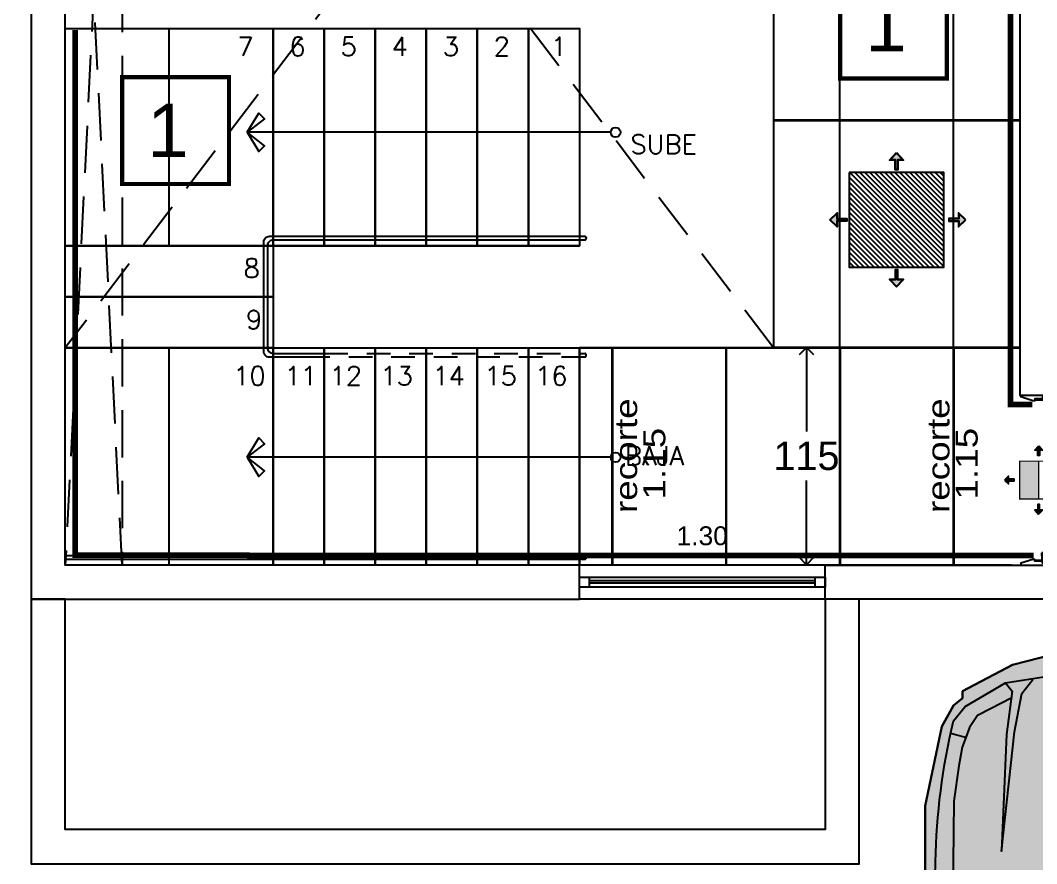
# Model space of a CAD drawing. Header units: metres. Extents: x 231 to 394, y -324 to -29.
# Drawn here: x 282.59 to 287.97, y -72.27 to -67.81 of the extents above; entities that cross this region are included whole.
import ezdxf

# ---------------------------------------------------------------- set-up
doc = ezdxf.new("R2010")
doc.units = ezdxf.units.M
doc.header["$PDMODE"] = 35
for name, pattern in [('AR-01-REC$0$ACAD_ISO07W100', [3, 0, -3]), ('AR-01-REC$0$DASHED2', [0.375, 0.25, -0.125]), ('AR-01-REC$0$HIDDEN', [0.375, 0.25, -0.125]), ('DASHED2', [0.375, 0.25, -0.125]), ('HIDDEN', [0.375, 0.25, -0.125])]:
    doc.linetypes.add(name, pattern=pattern)
for name, color, linetype in [('A-ACABADOS PISOS', 1, 'Continuous'), ('A-CAMBIO DE ACABADO', 1, 'Continuous'), ('A-DESPIECE', 5, 'Continuous'), ('A-ESCALON', 1, 'Continuous'), ('A-PISO', 30, 'Continuous'), ('A-PROY CERRAMIENTOS', 4, 'DASHED2'), ('A-TEXTOS', 7, 'Continuous'), ('A-TEXTOS 1', 8, 'Continuous'), ('A-ZOCLO', 30, 'Continuous'), ('AR-01-REC$0$A-AUTOS', 8, 'Continuous'), ('AR-01-REC$0$A-DIM-VANOS', 8, 'Continuous'), ('AR-01-REC$0$A-ESCALON', 8, 'Continuous'), ('AR-01-REC$0$A-MUR-CALIDAD', 8, 'Continuous'), ('AR-01-REC$0$A-MUROS', 8, 'Continuous'), ('AR-01-REC$0$A-MUROS BAJOS', 8, 'Continuous'), ('AR-01-REC$0$A-PROY CERRAMIENTOS', 8, 'AR-01-REC$0$DASHED2'), ('AR-01-REC$0$A-PROY LINTERNILLAS', 8, 'Continuous'), ('AR-01-REC$0$A-PUERTAS', 8, 'Continuous'), ('AR-01-REC$0$A-TEXTOS 1', 8, 'Continuous'), ('AR-01-REC$0$A-VENTANAS', 8, 'Continuous')]:
    doc.layers.add(name, color=color, linetype=linetype)
doc.styles.add('Anot_Arial', font='arial.ttf')
doc.styles.add('AR-01-REC$0$Anot_Arial', font='arial.ttf')
doc.styles.add('AR-01-REC$0$oK', font='romans.shx', dxfattribs={"height": 0.18})
doc.styles.add('AR-01-REC$0$Standard', font='arial.ttf')
doc.styles.add('oK', font='romans.shx', dxfattribs={"height": 0.12})
doc.styles.get("Standard").update_dxf_attribs({"font": 'arial.ttf'})
doc.dimstyles.new('AR-01-REC$0$VANOS', dxfattribs={"dimtxt": 0.1, "dimasz": 0.05, "dimexe": 0, "dimexo": 0, "dimgap": 0.03, "dimtad": 0, "dimtih": 1, "dimtoh": 1, "dimzin": 0, "dimdsep": 46, "dimtxsty": 'AR-01-REC$0$Standard', "dimblk": 'AR-01-REC$0$_Dot', "dimcen": 0.09, "dimse1": 1, "dimse2": 1, "dimsd1": 1, "dimsd2": 1, "dimclrd": 256, "dimclre": 256, "dimclrt": 256, "dimazin": 0, "dimtfac": 1, "dimtix": 1, "dimtofl": 0, "dimtmove": 2, "dimatfit": 3, "dimldrblk": 'AR-01-REC$0$COTA', "dimfxl": 0, "dimtolj": 1, "dimtzin": 0, "dimlwd": 18, "dimarcsym": 0})
doc.dimstyles.new('DETALLE DE CAMBIOS', dxfattribs={"dimscale": 1.5, "dimtxt": 0.1, "dimasz": 0.05, "dimexe": 0.18, "dimexo": 0.0625, "dimgap": 0.035, "dimtad": 0, "dimtih": 1, "dimtoh": 1, "dimdec": 0, "dimlfac": 100, "dimzin": 0, "dimdsep": 46, "dimtxsty": 'Anot_Arial', "dimblk": 'OPEN90', "dimcen": 0.09, "dimse1": 1, "dimse2": 1, "dimclrd": 1, "dimclre": 4, "dimclrt": 1, "dimadec": 0, "dimazin": 0, "dimtfac": 1, "dimtdec": 0, "dimtix": 1, "dimtofl": 0, "dimtmove": 0, "dimatfit": 3, "dimldrblk": 'OPEN90', "dimfxl": 1, "dimtolj": 1, "dimtzin": 0, "dimarcsym": 0})

# ---------------------------------------------------------------- blocks, each defined once
blk = doc.blocks.new('AR-01-REC$0$suburban')
at = {"true_color": 0xffffff}
h = blk.add_hatch(color=7, dxfattribs=at)
edge = h.paths.add_edge_path()
edge.add_line((88.322, 355.7109), (88.3552, 355.7849))
edge.add_line((88.3552, 355.7849), (88.3849, 355.8329))
edge.add_line((88.3849, 355.8329), (88.4318, 355.8648))
edge.add_line((88.4318, 355.8648), (88.4731, 355.8775))
edge.add_line((88.4731, 355.8775), (88.4989, 355.8694))
edge.add_line((88.4989, 355.8694), (88.4989, 355.7546))
edge.add_line((88.4989, 355.7546), (88.4766, 355.7112))
edge.add_line((88.4766, 355.7112), (91.2189, 355.7095))
edge.add_line((91.2189, 355.7095), (91.2796, 355.7519))
edge.add_line((91.2796, 355.7519), (91.9946, 355.7519))
edge.add_line((91.9946, 355.7519), (92.0841, 355.7064))
edge.add_arc((92.1029, 355.4526), 0.2545, 1.4758, 94.2369, ccw=False)
edge.add_line((92.3573, 355.4592), (92.377, 354.6944))
edge.add_line((92.377, 354.6944), (92.3573, 353.9296))
edge.add_arc((92.1029, 353.9362), 0.2545, 265.7631, 358.5242, ccw=False)
edge.add_line((92.0841, 353.6824), (91.9946, 353.6369))
edge.add_line((91.9946, 353.6369), (91.2796, 353.6369))
edge.add_line((91.2796, 353.6369), (91.2189, 353.6793))
edge.add_line((91.2189, 353.6793), (88.4766, 353.6776))
edge.add_line((88.4766, 353.6776), (88.4989, 353.6342))
edge.add_line((88.4989, 353.6342), (88.4989, 353.5194))
edge.add_line((88.4989, 353.5194), (88.4731, 353.5113))
edge.add_line((88.4731, 353.5113), (88.4318, 353.524))
edge.add_line((88.4318, 353.524), (88.3849, 353.5559))
edge.add_line((88.3849, 353.5559), (88.3552, 353.6039))
edge.add_line((88.3552, 353.6039), (88.322, 353.6779))
edge.add_line((88.322, 353.6779), (88.1561, 353.6815))
edge.add_line((88.1561, 353.6815), (88.1128, 353.6332))
edge.add_line((88.1128, 353.6332), (87.5589, 353.6332))
edge.add_line((87.5589, 353.6332), (87.1391, 353.7218))
edge.add_line((87.1391, 353.7218), (87.0282, 353.7831))
edge.add_line((87.0282, 353.7831), (86.9893, 353.8311))
edge.add_line((86.9893, 353.8311), (86.9515, 353.8311))
edge.add_line((86.9515, 353.8311), (86.8123, 354.0951))
edge.add_line((86.8123, 354.0951), (86.7575, 354.3099))
edge.add_line((86.7575, 354.3099), (86.727, 354.6944))
edge.add_line((86.727, 354.6944), (86.7575, 355.0789))
edge.add_line((86.7575, 355.0789), (86.8123, 355.2937))
edge.add_line((86.8123, 355.2937), (86.9515, 355.5577))
edge.add_line((86.9515, 355.5577), (86.9893, 355.5577))
edge.add_line((86.9893, 355.5577), (87.0282, 355.6057))
edge.add_line((87.0282, 355.6057), (87.1391, 355.667))
edge.add_line((87.1391, 355.667), (87.5589, 355.7556))
edge.add_line((87.5589, 355.7556), (88.1128, 355.7556))
edge.add_line((88.1128, 355.7556), (88.1561, 355.7073))
edge.add_line((88.1561, 355.7073), (88.322, 355.7109))
blk.add_lwpolyline([(88.322, 355.7109), (88.3552, 355.7849), (88.3849, 355.8329), (88.4318, 355.8648), (88.4731, 355.8775), (88.4989, 355.8694), (88.4989, 355.7546), (88.4766, 355.7112), (91.2189, 355.7095), (91.2796, 355.7519), (91.9946, 355.7519), (92.0841, 355.7064, -0.4284), (92.3573, 355.4592), (92.377, 354.6944), (92.3573, 353.9296, -0.4284), (92.0841, 353.6824), (91.9946, 353.6369), (91.2796, 353.6369), (91.2189, 353.6793), (88.4766, 353.6776), (88.4989, 353.6342), (88.4989, 353.5194), (88.4731, 353.5113), (88.4318, 353.524), (88.3849, 353.5559), (88.3552, 353.6039), (88.322, 353.6779), (88.1561, 353.6815), (88.1128, 353.6332), (87.5589, 353.6332), (87.1391, 353.7218), (87.0282, 353.7831), (86.9893, 353.8311), (86.9515, 353.8311), (86.8123, 354.0951), (86.7575, 354.3099), (86.727, 354.6944), (86.7575, 355.0789), (86.8123, 355.2937), (86.9515, 355.5577), (86.9893, 355.5577), (87.0282, 355.6057), (87.1391, 355.667), (87.5589, 355.7556), (88.1128, 355.7556), (88.1561, 355.7073)], format="xyb", close=True)
for points in [[(88.4766, 355.7112), (88.4989, 355.7546), (88.4989, 355.8694), (88.4731, 355.8775), (88.4318, 355.8648), (88.3849, 355.8329), (88.3552, 355.7849), (88.322, 355.7109)], [(88.1528, 355.7109), (88.1128, 355.7556), (87.5589, 355.7556), (87.1391, 355.667), (87.0282, 355.6057), (86.9893, 355.5577), (86.9515, 355.5577), (86.8123, 355.2937), (86.7575, 355.0789), (86.727, 354.6944)], [(88.3967, 355.665), (88.4738, 355.5899), (88.619, 355.4885), (88.7002, 355.4459), (88.8742, 355.4138), (89.4048, 355.4138), (89.4384, 355.4512), (89.4594, 355.5044), (89.4871, 355.5973), (89.5068, 355.663), (89.5068, 355.7105)], [(89.5793, 355.7105), (89.5661, 355.6542), (89.5548, 355.6063), (89.5367, 355.5292), (89.5367, 355.4644), (89.5693, 355.4082), (90.3078, 355.4138), (90.3565, 355.4468), (90.3765, 355.5059), (90.4057, 355.592), (90.4424, 355.7103)], [(91.2189, 355.7095), (91.2984, 355.7), (91.6003, 355.7), (91.6555, 355.6841), (92.0715, 355.6815), (92.0841, 355.7064)], [(88.4849, 355.6323), (89.3456, 355.625), (89.3873, 355.6015), (89.3803, 355.5335), (89.355, 355.4414), (88.8806, 355.4404), (88.7172, 355.4654), (88.6344, 355.5032), (88.4889, 355.6064), (88.4849, 355.6323)], [(92.04, 355.514), (92.04, 355.5647), (91.9893, 355.6057), (91.8497, 355.6224), (91.7789, 355.6308), (90.5886, 355.6347), (90.5343, 355.6058), (90.4861, 355.5489), (90.4283, 355.4343), (90.4132, 355.4043), (90.4223, 355.3663), (90.4681, 355.3439), (91.6105, 355.3442), (91.708, 355.3642), (91.7863, 355.3929), (91.8879, 355.4338), (91.964, 355.4718), (92.04, 355.514)], [(92.0858, 355.6672), (92.0889, 355.5413), (92.1509, 355.4892), (92.2371, 355.509), (92.275, 355.5476)], [(86.9897, 355.3), (87.0439, 355.4051), (87.0812, 355.4774), (87.1453, 355.5203), (87.198, 355.5401), (87.1831, 355.5938), (87.1758, 355.62)], [(87.198, 355.5401), (87.2477, 355.5589), (87.3471, 355.5769), (87.5341, 355.6037), (88.1847, 355.6104), (88.1955, 355.567), (88.1333, 355.5048), (88.0871, 355.4454), (88.0219, 355.3092), (87.9735, 355.1197), (87.9537, 355.042), (87.9537, 354.6944)], [(89.6112, 355.625), (89.5885, 355.5497), (89.5825, 355.5083), (89.6086, 355.4419), (90.2764, 355.4419), (90.3007, 355.485), (90.3198, 355.5446), (90.3157, 355.5968), (90.2699, 355.625), (89.6112, 355.625)], [(88.6676, 354.6944), (88.6783, 355.0014), (88.695, 355.1711), (88.7107, 355.2399), (88.7107, 355.3493), (88.6759, 355.3985), (88.6169, 355.435), (88.326, 355.5504), (88.2875, 355.5602), (88.2247, 355.5602), (88.1781, 355.5047), (88.1175, 355.4033), (88.0651, 355.2943), (88.0228, 355.1175), (88.0056, 354.9137), (88.0022, 354.6944)], [(92.23, 354.6944), (92.1833, 355.4521), (92.1316, 355.4741), (92.0435, 355.4194), (91.8985, 355.3296), (91.8119, 355.2541), (91.7127, 355.1233), (91.7127, 354.6944)], [(86.9073, 355.3296), (86.9531, 355.2954), (87.1814, 355.3241), (87.7993, 355.3507), (87.1672, 355.2817), (86.9641, 355.2435), (86.8897, 355.186)], [(91.6105, 355.3442), (91.6365, 355.2782), (91.6583, 355.0929), (91.6607, 354.9177), (91.6607, 354.6944)], [(91.7127, 354.845), (91.7588, 354.8441), (91.775, 354.8179), (91.775, 354.6944)], [(88.1528, 353.6779), (88.1128, 353.6332), (87.5589, 353.6332), (87.1391, 353.7218), (87.0282, 353.7831), (86.9893, 353.8311), (86.9515, 353.8311), (86.8123, 354.0951), (86.7575, 354.3099), (86.727, 354.6944)], [(87.198, 353.8487), (87.2477, 353.8299), (87.3471, 353.8119), (87.5341, 353.7851), (88.1847, 353.7784), (88.1955, 353.8218), (88.1333, 353.884), (88.0871, 353.9434), (88.0219, 354.0796), (87.9735, 354.2691), (87.9537, 354.3468), (87.9537, 354.6944)], [(88.6676, 354.6944), (88.6783, 354.3874), (88.695, 354.2177), (88.7107, 354.1489), (88.7107, 354.0395), (88.6759, 353.9903), (88.6169, 353.9538), (88.326, 353.8384), (88.2875, 353.8286), (88.2247, 353.8286), (88.1781, 353.8841), (88.1175, 353.9855), (88.0651, 354.0945), (88.0228, 354.2713), (88.0056, 354.4751), (88.0022, 354.6944)], [(91.6105, 354.0446), (91.6365, 354.1106), (91.6583, 354.2959), (91.6607, 354.4711), (91.6607, 354.6944)], [(92.23, 354.6944), (92.1833, 353.9367), (92.1316, 353.9147), (92.0435, 353.9694), (91.8985, 354.0592), (91.8119, 354.1347), (91.7127, 354.2655), (91.7127, 354.6944)], [(91.7127, 354.5438), (91.7588, 354.5447), (91.775, 354.5709), (91.775, 354.6944)], [(86.9073, 354.0592), (86.9531, 354.0935), (87.1814, 354.0647), (87.7993, 354.0381), (87.1672, 354.1071), (86.9641, 354.1453), (86.8897, 354.2028)], [(86.9897, 354.0888), (87.0439, 353.9837), (87.0812, 353.9114), (87.1453, 353.8685), (87.198, 353.8487), (87.1831, 353.795), (87.1758, 353.7688)], [(92.04, 353.8748), (92.04, 353.8241), (91.9893, 353.7831), (91.8497, 353.7664), (91.7789, 353.758), (90.5886, 353.7541), (90.5343, 353.783), (90.4861, 353.8399), (90.4283, 353.9545), (90.4132, 353.9845), (90.4223, 354.0225), (90.4681, 354.0449), (91.6105, 354.0446), (91.708, 354.0246), (91.7863, 353.9959), (91.8879, 353.955), (91.964, 353.917), (92.04, 353.8748)], [(88.3967, 353.7238), (88.4738, 353.7989), (88.619, 353.9003), (88.7002, 353.943), (88.8742, 353.975), (89.4048, 353.975), (89.4384, 353.9376), (89.4594, 353.8844), (89.4871, 353.7915), (89.5068, 353.7258), (89.5068, 353.6783)], [(89.5793, 353.6783), (89.5661, 353.7346), (89.5548, 353.7825), (89.5367, 353.8596), (89.5367, 353.9244), (89.5693, 353.9806), (90.3078, 353.975), (90.3565, 353.942), (90.3765, 353.8829), (90.4057, 353.7968), (90.4424, 353.6785)], [(88.4849, 353.7565), (89.3456, 353.7638), (89.3873, 353.7873), (89.3803, 353.8553), (89.355, 353.9474), (88.8806, 353.9484), (88.7172, 353.9234), (88.6344, 353.8856), (88.4889, 353.7824), (88.4849, 353.7565)], [(89.6112, 353.7638), (89.5885, 353.8391), (89.5825, 353.8805), (89.6086, 353.9469), (90.2764, 353.9469), (90.3007, 353.9038), (90.3198, 353.8442), (90.3157, 353.792), (90.2699, 353.7638), (89.6112, 353.7638)], [(92.0858, 353.7216), (92.0889, 353.8475), (92.1509, 353.8996), (92.2371, 353.8798), (92.275, 353.8412)], [(91.2189, 353.6793), (91.2984, 353.6888), (91.6003, 353.6888), (91.6555, 353.7047), (92.0715, 353.7073), (92.0841, 353.6824)], [(88.4766, 353.6776), (88.4989, 353.6342), (88.4989, 353.5194), (88.4731, 353.5113), (88.4318, 353.524), (88.3849, 353.5559), (88.3552, 353.6039), (88.322, 353.6779)]]:
    blk.add_lwpolyline(points)
for points in [[(92.377, 354.6944), (92.3573, 355.4592, 0.4284), (92.0841, 355.7064), (91.9946, 355.7519), (91.2796, 355.7519), (91.2189, 355.7095), (88.4766, 355.7112), (88.4716, 355.6801), (88.4251, 355.6652), (88.3682, 355.6647), (88.322, 355.7109), (87.855, 355.7007, 0.052916), (87.11, 355.6051), (87.0332, 355.5431), (86.9073, 355.3296), (86.8722, 355.1067), (86.8468, 354.6944)], [(92.0715, 355.6815), (92.0858, 355.6672), (92.135, 355.6621, -0.371164), (92.2824, 355.5058), (92.3131, 354.9558), (92.3277, 354.6944)], [(92.377, 354.6944), (92.3573, 353.9296, -0.4284), (92.0841, 353.6824), (91.9946, 353.6369), (91.2796, 353.6369), (91.2189, 353.6793), (88.4766, 353.6776), (88.4716, 353.7087), (88.4251, 353.7236), (88.3682, 353.7241), (88.322, 353.6779), (87.855, 353.6881, -0.052916), (87.11, 353.7837), (87.0332, 353.8457), (86.9073, 354.0592), (86.8722, 354.2821), (86.8468, 354.6944)], [(92.0715, 353.7073), (92.0858, 353.7216), (92.135, 353.7267, 0.371164), (92.2824, 353.883), (92.3131, 354.433), (92.3277, 354.6944)]]:
    blk.add_lwpolyline(points, format="xyb")
for points in [[(89.2243, 355.6484), (89.3579, 355.6484), (89.3579, 355.6778), (89.2243, 355.6778)], [(90.1369, 355.6484), (90.2705, 355.6484), (90.2705, 355.6778), (90.1369, 355.6778)], [(89.117, 355.1221), (91.4308, 355.1221), (91.4308, 355.1601), (89.117, 355.1601)], [(89.117, 354.9742), (91.4308, 354.9742), (91.4308, 355.0122), (89.117, 355.0122)], [(89.117, 354.8266), (91.4308, 354.8266), (91.4308, 354.8647), (89.117, 354.8647)], [(89.117, 354.7134), (91.4308, 354.7134), (91.4308, 354.6754), (89.117, 354.6754)], [(89.117, 354.5622), (91.4308, 354.5622), (91.4308, 354.5241), (89.117, 354.5241)], [(89.117, 354.4146), (91.4308, 354.4146), (91.4308, 354.3766), (89.117, 354.3766)], [(89.117, 354.2667), (91.4308, 354.2667), (91.4308, 354.2287), (89.117, 354.2287)], [(89.2243, 353.7404), (89.3579, 353.7404), (89.3579, 353.711), (89.2243, 353.711)], [(90.1369, 353.7404), (90.2705, 353.7404), (90.2705, 353.711), (90.1369, 353.711)]]:
    blk.add_lwpolyline(points, close=True)
blk = doc.blocks.new('*D76')
at = {"layer": 'Defpoints', "color": 0, "transparency": 16777216}
for p in [(272.4535, -71.9756), (272.4535, -72.0923), (284.0875, -72.0923)]:
    blk.add_point(p, dxfattribs=at)
at = {"layer": 'AR-01-REC$0$A-DIM-VANOS', "transparency": 16777216, "insert": (278.2705, -71.9756), "char_height": 0.1, "attachment_point": 5, "style": 'AR-01-REC$0$Standard'}
blk.add_mtext('\\A1;11.63', dxfattribs=at)
blk = doc.blocks.new('AR-01-REC$0$_Dot')
at = {"color": 0, "linetype": 'ByBlock', "lineweight": -2}
blk.add_line((-0.5, 0), (-1, 0), dxfattribs=at)
at = {"color": 0, "linetype": 'ByBlock', "const_width": 0.5}
blk.add_lwpolyline([(-0.25, 0, 1), (0.25, 0, 1)], format="xyb", close=True, dxfattribs=at)
blk = doc.blocks.new('AR-01-REC$0$COTA')
blk.add_line((-2.93, 0), (0, 0))
blk.add_lwpolyline([(-1.41, 0), (-1.41, -0.35), (0, -0.35), (0, 0)], close=True)
blk.add_solid([(-1.41, 0), (-1.41, -0.35), (0, 0), (0, -0.35)])
blk = doc.blocks.new('*U51')
at = {"color": 0}
for points in [[(0, -0.02), (0.9995, -0.02), (0.9995, 0.02), (0, 0.02)], [(0, -0.02), (0.04, -0.02), (0.04, 0.02), (0, 0.02)], [(0.9995, 0.02), (0.9595, 0.02), (0.9595, -0.02), (0.9995, -0.02)]]:
    blk.add_lwpolyline(points, close=True, dxfattribs=at)
at = {"color": 8}
for points in [[(0.04, 0.005), (0.9595, 0.005)], [(0.04, -0.005), (0.9595, -0.005)]]:
    blk.add_lwpolyline(points, dxfattribs=at)
at = {"style": 'AR-01-REC$0$Anot_Arial', "flags": 1}
for tag, p in [('ESPACIO', (0.1591, 0.4028)), ('TIPO', (0.1591, 0.3233)), ('NUMERO', (0.1591, 0.2487)), ('MATERIAL', (0.1591, 0.1668))]:
    blk.add_attdef(tag, p, '', height=0.0625, dxfattribs=at)
blk = doc.blocks.new('*U54')
at = {"color": 0}
for p, q in [((-0.0659, -0.0688), (-0.026, -0.0715)), ((-0.0619, -0.0971), (-0.034, -0.0991)), ((-0.1235, -0.8917), (-0.0836, -0.8945)), ((-0.1156, -0.8642), (-0.0876, -0.8662))]:
    blk.add_line(p, q, dxfattribs=at)
at = {"color": 8, "linetype": 'ByBlock'}
for p, q in [((-0.0717, -0.6803), (-0.0727, -0.6942)), ((-0.0685, -0.6786), (-0.0697, -0.6963))]:
    blk.add_line(p, q, dxfattribs=at)
at = {"color": 0}
for points in [[(-0.9, -0.0757), (-0.89, -0.0757), (-0.89, -0.0566), (-0.88, -0.0566), (-0.88, -0.0166), (-0.87, -0.0166), (-0.87, -0.0166), (-0.87, -0.0066), (-0.89, 0.0584), (-0.9, 0.0584), (-0.9, -0.0757)], [(0, -0.0757), (-0.01, -0.0757), (-0.01, -0.0566), (-0.02, -0.0566), (-0.02, -0.0166), (-0.03, -0.0166), (-0.03, -0.0166), (-0.03, -0.0066), (-0.01, 0.0584), (0, 0.0584), (0, -0.0757)], [(-0.025, -0.0516), (-0.025, -0.0166)], [(-0.1175, -0.8922), (-0.06, -0.0692)], [(-0.032, -0.0711), (-0.0896, -0.8941)], [(-0.0653, -0.0588), (-0.0649, -0.0538)], [(-0.03, -0.0562), (-0.0649, -0.0538)], [(-0.032, -0.0711), (-0.0619, -0.0971)], [(-0.034, -0.0991), (-0.06, -0.0692)], [(-0.0876, -0.8662), (-0.1175, -0.8922)], [(-0.0896, -0.8941), (-0.1156, -0.8642)]]:
    blk.add_lwpolyline(points, dxfattribs=at)
blk.add_lwpolyline([(-0.0253, -0.0616), (-0.0253, -0.0616), (-0.0653, -0.0588), (-0.1242, -0.9017), (-0.0843, -0.9045)], close=True, dxfattribs=at)
at = {"color": 8, "linetype": 'ByBlock'}
blk.add_lwpolyline([(-0.0669, -0.7001), (-0.0667, -0.697, -1), (-0.0653, -0.6783), (-0.0651, -0.6752, 1)], format="xyb", close=True, dxfattribs=at)
at = {"color": 0}
blk.add_lwpolyline([(-0.0651, -0.6752), (-0.0669, -0.7001, 1)], format="xyb", close=True, dxfattribs=at)
at = {"color": 0, "linetype": 'ByBlock'}
blk.add_lwpolyline([(-0.0651, -0.6752), (-0.0669, -0.7001, 1)], format="xyb", close=True, dxfattribs=at)
at = {"color": 8}
for points in [[(-0.1842, -0.8274), (-0.1794, -0.76), (-0.1448, -0.7299), (-0.1457, -0.744), (-0.1698, -0.7648), (-0.1742, -0.8281)], [(-0.0146, -0.8392), (-0.0099, -0.7719), (-0.04, -0.7372), (-0.041, -0.7513), (-0.0201, -0.7753), (-0.0245, -0.8385)], [(-0.1225, -0.8768), (-0.1324, -0.8761), (-0.1275, -0.8063), (-0.1176, -0.8069)], [(-0.1307, -0.8511), (-0.1855, -0.8473), (-0.1842, -0.8274), (-0.1293, -0.8312)], [(-0.0825, -0.8796), (-0.0726, -0.8803), (-0.0677, -0.8104), (-0.0777, -0.8097)], [(-0.0708, -0.8553), (-0.016, -0.8592), (-0.0146, -0.8392), (-0.0694, -0.8354)]]:
    blk.add_lwpolyline(points, close=True, dxfattribs=at)
for points in [[(-0.1842, -0.8274), (-0.1855, -0.8473, -1)], [(-0.0146, -0.8392), (-0.016, -0.8592, 1)]]:
    blk.add_lwpolyline(points, format="xyb", close=True, dxfattribs=at)
at = {"color": 0}
blk.add_circle((-0.025, -0.0566), 0.005, dxfattribs=at)
at = {"color": 0, "linetype": 'AR-01-REC$0$ACAD_ISO07W100', "ltscale": 0.005}
blk.add_arc((-0.025, -0.0566), 0.85, 177.5868, 266, dxfattribs=at)
at = {"style": 'AR-01-REC$0$Anot_Arial', "flags": 1}
for tag, p in [('ESPACIO', (-0.791, 0.5853)), ('TOPE', (-0.791, 0.5124)), ('TIPO', (-0.791, 0.4329)), ('NUMERO', (-0.791, 0.3583)), ('MATERIAL', (-0.791, 0.2753))]:
    blk.add_attdef(tag, p, '', height=0.0625, dxfattribs=at)
blk = doc.blocks.new('AR-01-REC$0$FLCH')
for points in [[(0, 1.95), (-0.1022, 1.8866), (-0.0718, 1.8576), (0, 1.95)], [(0, 1.95), (0.1022, 1.8866), (0.0718, 1.8576), (0, 1.95)], [(0, 0.0256), (0, 1.95)]]:
    blk.add_lwpolyline(points)
blk.add_circle((0, 0), 0.0256)
blk = doc.blocks.new('*D92')
at = {"layer": 'Defpoints', "color": 0, "linetype": 'Continuous', "transparency": 16777216}
for p in [(287.8819, -69.7923), (287.8819, -70.6923), (288.2359, -70.6923)]:
    blk.add_point(p, dxfattribs=at)
at = {"layer": 'AR-01-REC$0$A-DIM-VANOS', "linetype": 'Continuous', "transparency": 16777216, "insert": (288.2359, -70.2423), "char_height": 0.1, "attachment_point": 5, "style": 'AR-01-REC$0$Standard'}
blk.add_mtext('\\A1;0.90', dxfattribs=at)
blk = doc.blocks.new('*D93')
at = {"layer": 'Defpoints', "color": 0, "linetype": 'Continuous', "transparency": 16777216}
for p in [(285.552, -70.5379), (285.552, -70.6923), (286.8519, -70.6923)]:
    blk.add_point(p, dxfattribs=at)
at = {"layer": 'AR-01-REC$0$A-DIM-VANOS', "linetype": 'Continuous', "transparency": 16777216, "insert": (286.202, -70.5379), "char_height": 0.1, "attachment_point": 5, "style": 'AR-01-REC$0$Standard'}
blk.add_mtext('\\A1;1.30', dxfattribs=at)
blk = doc.blocks.new('A$C7F1E1069')
h = blk.add_hatch(color=1)
h.dxf.hatch_style = 1
h.paths.add_polyline_path([(-0.225, 0), (-0.225, 0.225), (0.225, 0.225), (0.225, 0)])
at = {"color": 1, "const_width": 0.015}
for points in [[(-0.225, 0), (-0.225, 0.225), (0.225, 0.225), (0.225, 0)], [(0.225, -0.225), (0.225, 0), (-0.225, 0), (-0.225, -0.225)]]:
    blk.add_lwpolyline(points, close=True, dxfattribs=at)
blk = doc.blocks.new('r')
h = blk.add_hatch(color=5)
h.dxf.hatch_style = 1
h.paths.add_polyline_path([(1655.762, 468.449), (1655.668, 468.348), (1655.746, 468.348), (1655.746, 468.2), (1655.778, 468.2), (1655.778, 468.348), (1655.856, 468.348)])
at = {"color": 5}
for points in [[(1655.762, 468.456), (1655.658, 468.343), (1655.742, 468.343), (1655.742, 468.196), (1655.782, 468.196), (1655.782, 468.343), (1655.866, 468.343)], [(1655.762, 468.449), (1655.668, 468.348), (1655.746, 468.348), (1655.746, 468.2), (1655.778, 468.2), (1655.778, 468.348), (1655.856, 468.348)]]:
    blk.add_lwpolyline(points, close=True, dxfattribs=at)
blk = doc.blocks.new('CAMBIO DE PISO')
at = {"layer": 'A-CAMBIO DE ACABADO', "xscale": 0.7388581055550709, "yscale": 0.7388581055550709, "zscale": 0.7388581055550709}
blk.add_blockref('A$C7F1E1069', (183.6012, 19.2264), dxfattribs=at)
at = {"layer": 'A-DESPIECE', "xscale": -0.3310084312886717, "yscale": 0.3310084312886717, "zscale": 0.3310084312886717}
blk.add_blockref('r', (731.6723, -135.5343), dxfattribs=at)
at = {"layer": 'A-DESPIECE', "yscale": 0.3310084312886717, "zscale": 0.3310084312886717}
for p, xscale, rotation in [((338.3619, -528.8457), 0.3310084312886717, 90), ((28.8405, -528.8447), -0.3310084312886717, 270)]:
    blk.add_blockref('r', p, dxfattribs=dict(at, xscale=xscale, rotation=rotation))
blk = doc.blocks.new('FLCH')
for points in [[(0, 1.95), (-0.1022, 1.8866), (-0.0718, 1.8576), (0, 1.95)], [(0, 1.95), (0.1022, 1.8866), (0.0718, 1.8576), (0, 1.95)], [(0, 0.0256), (0, 1.95)]]:
    blk.add_lwpolyline(points)
blk.add_circle((0, 0), 0.0256)
blk = doc.blocks.new('_Open90')
at = {"color": 0, "linetype": 'ByBlock', "lineweight": -2}
for p, q in [((0, 0), (-1, 0)), ((-0.5, 0.5), (0, 0)), ((0, 0), (-0.5, -0.5))]:
    blk.add_line(p, q, dxfattribs=at)
blk = doc.blocks.new('*D125')
at = {"layer": 'A-PISO', "color": 1, "lineweight": -2, "ltscale": 100, "transparency": 16777216}
for p, q in [((286.7535, -69.6153), (286.7535, -69.9862)), ((286.7535, -70.6153), (286.7535, -70.2443))]:
    blk.add_line(p, q, dxfattribs=at)
at = {"layer": 'Defpoints', "color": 0, "ltscale": 100, "transparency": 16777216}
for p in [(286.9405, -69.5403), (286.7535, -70.6903), (286.8905, -70.6903)]:
    blk.add_point(p, dxfattribs=at)
at = {"layer": 'A-PISO', "color": 1, "lineweight": -2, "ltscale": 100, "transparency": 16777216, "xscale": 0.07500000000000001, "yscale": 0.07500000000000001, "zscale": 0.07500000000000001}
for p, rotation in [((286.7535, -69.5403), 90), ((286.7535, -70.6903), 270)]:
    blk.add_blockref('_Open90', p, dxfattribs=dict(at, rotation=rotation))
at = {"layer": 'A-PISO', "color": 1, "ltscale": 100, "transparency": 16777216, "insert": (286.7535, -70.1153), "char_height": 0.15, "attachment_point": 5, "style": 'Anot_Arial'}
blk.add_mtext('\\A1;115', dxfattribs=at)

msp = doc.modelspace()

# ---------------------------------------------------------------- hatches: boundary and pattern name
at = {"layer": 'A-DESPIECE'}
h = msp.add_hatch(dxfattribs=at)
h.set_pattern_fill('ANSI31', color=256, scale=0.150068, angle=90)
h.set_pattern_definition([(135, (282.387053, -83.676971), (-0.013264287, -0.013264287), [])])
h.paths.add_polyline_path([(286.9802, -69.1152), (287.4804, -69.1152), (287.4804, -68.615), (286.9802, -68.615)])
at = {"layer": 'AR-01-REC$0$A-MUR-CALIDAD', "linetype": 'Continuous'}
h = msp.add_hatch(dxfattribs=at)
h.set_pattern_fill('ANGLE', color=256)
h.set_pattern_definition([(0, (0, 0), (0, 6.985), [5.08, -1.905]), (90, (0, 0), (-6.985, 4e-16), [5.08, -1.905])])
h.paths.add_polyline_path([(284.1125, -72.2473), (284.1125, -72.1173), (285.5125, -72.1173), (285.5125, -70.7173), (285.6425, -70.7173), (285.6425, -72.2473)])

# ---------------------------------------------------------------- linework, layer by layer
at = {"layer": 'A-ACABADOS PISOS', "const_width": 0.0226}
for points in [[(287.4967, -68.1174), (286.932, -68.1174), (286.932, -67.5526), (287.4967, -67.5526)], [(283.6981, -68.6759), (283.1334, -68.6759), (283.1334, -68.1111), (283.6981, -68.1111)]]:
    msp.add_lwpolyline(points, close=True, dxfattribs=at)
at = {"layer": 'A-DESPIECE'}
msp.add_lwpolyline([(286.9802, -68.615), (286.9802, -69.1152), (287.4804, -69.1152), (287.4804, -68.615)], close=True, dxfattribs=at)
at = {"layer": 'A-ESCALON', "color": 8}
msp.add_line((283.932, -69.0023), (283.932, -69.5723), dxfattribs=at)
at = {"layer": 'A-ESCALON', "color": 8, "linetype": 'HIDDEN', "ltscale": 0.25}
msp.add_line((285.5519, -70.6923), (285.5519, -70.6923), dxfattribs=at)
at = {"layer": 'A-ESCALON', "color": 8}
for points in [[(282.8319, -70.6623), (282.8319, -67.8523), (285.5519, -67.8523)], [(283.932, -68.9523), (283.932, -67.8523)], [(284.202, -67.8523), (284.202, -68.9523)], [(284.472, -67.8523), (284.472, -68.9523)], [(284.742, -67.8523), (284.742, -68.9523)], [(285.012, -67.8523), (285.012, -68.9523)], [(285.282, -67.8523), (285.282, -69.0023)], [(285.5519, -67.8523), (285.5519, -69.0023)], [(283.932, -68.9723), (283.932, -69.0023)], [(284.202, -68.9723), (284.202, -69.0023)], [(284.472, -69.0023), (284.472, -68.9723)], [(284.742, -68.9723), (284.742, -69.0023)], [(285.012, -69.0023), (285.012, -68.9723)], [(283.932, -69.0023), (282.8319, -69.0023)], [(283.932, -69.0023), (285.5519, -69.0023), (285.5519, -69.0023)], [(283.932, -69.2723), (282.8319, -69.2723)], [(283.932, -69.5423), (282.8319, -69.5423)], [(283.932, -69.5423), (284.202, -69.5423)], [(283.932, -69.5923), (283.932, -70.6423)], [(282.8319, -70.6423), (284.202, -70.6423)], [(284.202, -70.6623), (282.8319, -70.6623)], [(283.932, -70.6623), (283.932, -70.6923)]]:
    msp.add_lwpolyline(points, dxfattribs=at)
for points in [[(283.882, -68.9823, -0.414214), (283.912, -68.9523), (285.582, -68.9523, -0.643192), (285.582, -68.9723), (283.932, -68.9723, 0.414214), (283.902, -69.0023)], [(284.202, -69.5923), (283.912, -69.5923, -0.414214), (283.882, -69.5623), (283.882, -68.9823)], [(283.902, -69.0023), (283.902, -69.5423, 0.414214), (283.932, -69.5723), (284.202, -69.5723)]]:
    msp.add_lwpolyline(points, format="xyb", dxfattribs=at)
at = {"layer": 'A-ESCALON', "color": 8, "linetype": 'HIDDEN', "ltscale": 0.5}
for points in [[(284.202, -69.5723), (284.202, -69.5423)], [(284.202, -69.5423), (285.5519, -69.5423), (285.5519, -69.5723)], [(284.202, -70.6423), (284.202, -69.5923)], [(284.472, -70.6423), (284.472, -69.5923)], [(284.742, -70.6423), (284.742, -69.5923)], [(285.012, -70.6423), (285.012, -69.5923)], [(285.282, -70.6423), (285.282, -69.5923)], [(285.5519, -70.6423), (285.5519, -69.5923)], [(284.202, -70.6923), (284.202, -70.6623)], [(284.472, -70.6923), (284.472, -70.6623)], [(284.742, -70.6923), (284.742, -70.6623)], [(285.012, -70.6923), (285.012, -70.6623)], [(285.282, -70.6923), (285.282, -70.6623)], [(285.5519, -70.6923), (285.5519, -70.6623)]]:
    msp.add_lwpolyline(points, dxfattribs=at)
for points in [[(284.202, -69.5723), (285.582, -69.5723, -0.643192), (285.582, -69.5923), (284.202, -69.5923)], [(284.202, -70.6423), (285.582, -70.6423, -0.587505), (285.582, -70.6623), (284.202, -70.6623)]]:
    msp.add_lwpolyline(points, format="xyb", dxfattribs=at)
at = {"layer": 'A-ESCALON', "color": 8, "linetype": 'HIDDEN'}
for points in [[(284.472, -69.5723), (284.472, -69.5423)], [(284.742, -69.5723), (284.742, -69.5423)], [(285.012, -69.5423), (285.012, -69.5723)], [(285.282, -69.5423), (285.282, -69.5723)], [(285.5519, -70.6923), (282.8319, -70.6923)]]:
    msp.add_lwpolyline(points, dxfattribs=at)
at = {"layer": 'A-PISO', "ltscale": 100}
for p, q in [((286.5786, -64.6223), (286.5786, -69.5423)), ((286.5786, -69.5423), (285.5519, -69.5423))]:
    msp.add_line(p, q, dxfattribs=at)
at = {"layer": 'A-PISO'}
for points in [[(286.5786, -67.1383), (286.9283, -67.1383), (286.9283, -68.3383), (286.5786, -68.3383)], [(287.8819, -68.3383), (287.5323, -68.3383), (287.5323, -67.1383), (287.8819, -67.1383)], [(286.5786, -68.3403), (286.9283, -68.3403), (286.9283, -69.5403), (286.5786, -69.5403)], [(287.8819, -69.5403), (287.5323, -69.5403), (287.5323, -68.3403), (287.8819, -68.3403)], [(287.8393, -70.6923), (287.5323, -70.6923), (287.5323, -69.5423), (287.8819, -69.5423)]]:
    msp.add_lwpolyline(points, dxfattribs=at)
for points in [[(286.9303, -67.1383), (287.5303, -67.1383), (287.5303, -68.3383), (286.9303, -68.3383)], [(282.8319, -67.8523), (283.38, -67.8523), (283.38, -69.0023), (282.8319, -69.0023)], [(283.382, -67.8523), (283.932, -67.8523), (283.932, -69.0023), (283.382, -69.0023)], [(283.932, -67.8523), (284.202, -67.8523), (284.202, -69.0023), (283.932, -69.0023)], [(284.202, -67.8523), (284.472, -67.8523), (284.472, -69.0023), (284.202, -69.0023)], [(284.472, -67.8523), (284.742, -67.8523), (284.742, -69.0023), (284.472, -69.0023)], [(284.742, -67.8523), (285.012, -67.8523), (285.012, -69.0023), (284.742, -69.0023)], [(285.012, -67.8523), (285.282, -67.8523), (285.282, -69.0023), (285.012, -69.0023)], [(285.282, -67.8523), (285.5519, -67.8523), (285.5519, -69.0023), (285.282, -69.0023)], [(286.9303, -68.3403), (287.5303, -68.3403), (287.5303, -69.5403), (286.9303, -69.5403)], [(283.932, -69.0023), (283.932, -69.2723), (282.8319, -69.2723), (282.8319, -69.0023)], [(283.932, -69.2723), (283.932, -69.5423), (282.8319, -69.5423), (282.8319, -69.2723)], [(282.8319, -69.5423), (283.38, -69.5423), (283.38, -70.6923), (282.8319, -70.6923)], [(283.382, -69.5423), (283.932, -69.5423), (283.932, -70.6923), (283.382, -70.6923)], [(283.932, -69.5423), (284.202, -69.5423), (284.202, -70.6923), (283.932, -70.6923)], [(284.202, -69.5423), (284.472, -69.5423), (284.472, -70.6923), (284.202, -70.6923)], [(284.472, -69.5423), (284.742, -69.5423), (284.742, -70.6923), (284.472, -70.6923)], [(284.742, -69.5423), (285.012, -69.5423), (285.012, -70.6923), (284.742, -70.6923)], [(285.012, -69.5423), (285.282, -69.5423), (285.282, -70.6923), (285.012, -70.6923)], [(285.282, -69.5423), (285.5519, -69.5423), (285.5519, -70.6923), (285.282, -70.6923)], [(285.5519, -69.5423), (285.7243, -69.5423), (285.7243, -70.6923), (285.5519, -70.6923)], [(285.7263, -69.5423), (286.3263, -69.5423), (286.3263, -70.6923), (285.7263, -70.6923)], [(286.3283, -69.5423), (286.9283, -69.5423), (286.9283, -70.6923), (286.3283, -70.6923)], [(286.9303, -69.5423), (287.5303, -69.5423), (287.5303, -70.6923), (286.9303, -70.6923)]]:
    msp.add_lwpolyline(points, close=True, dxfattribs=at)
at = {"layer": 'A-PISO', "color": 1, "ltscale": 100, "const_width": 0.01}
for points in [[(285.554, -70.6923), (285.554, -69.5423)], [(285.7283, -70.6923), (285.7283, -69.5423)], [(286.3303, -70.6923), (286.3303, -69.5423)], [(286.9323, -70.6923), (286.9323, -69.5423)], [(287.5343, -70.6923), (287.5343, -69.5423)]]:
    msp.add_lwpolyline(points, dxfattribs=at)
at = {"layer": 'A-PISO', "ltscale": 100}
msp.add_circle((268.4684, -66.1867), 37.5515, dxfattribs=at)
at = {"layer": 'A-PROY CERRAMIENTOS', "color": 8}
msp.add_lwpolyline([(282.8319, -64.6223), (286.5786, -64.6223), (286.5786, -69.5423), (285.5519, -69.5423), (285.5519, -70.6923)], dxfattribs=at)
at = {"layer": 'A-ZOCLO', "const_width": 0.03}
for points in [[(287.8326, -64.5515), (287.834, -69.8423), (287.9493, -69.8423)], [(285.3353, -70.6423), (285.3353, -70.6423), (285.3353, -70.6423), (285.3353, -70.6423), (282.8844, -70.6397), (282.8844, -67.8602)], [(287.9558, -70.6423), (286.8519, -70.6423), (285.5519, -70.6423), (285.3353, -70.6423)]]:
    msp.add_lwpolyline(points, dxfattribs=at)
at = {"layer": 'AR-01-REC$0$A-ESCALON', "linetype": 'AR-01-REC$0$HIDDEN', "ltscale": 0.25}
msp.add_line((285.5519, -70.6923), (285.5519, -70.6923), dxfattribs=at)
at = {"layer": 'AR-01-REC$0$A-ESCALON'}
msp.add_lwpolyline([(282.8319, -70.6423), (285.582, -70.6423, -0.587505), (285.582, -70.6623), (282.8319, -70.6623)], format="xyb", dxfattribs=at)
at = {"layer": 'AR-01-REC$0$A-ESCALON', "linetype": 'AR-01-REC$0$HIDDEN', "ltscale": 0.25}
for points in [[(283.932, -70.6923), (283.932, -70.6623)], [(284.202, -70.6923), (284.202, -70.6623)], [(284.472, -70.6623), (284.472, -70.6923)], [(284.742, -70.6623), (284.742, -70.6923)], [(285.012, -70.6623), (285.012, -70.6923)], [(285.282, -70.6623), (285.282, -70.6923)]]:
    msp.add_lwpolyline(points, dxfattribs=at)
at = {"layer": 'AR-01-REC$0$A-MUROS', "linetype": 'Continuous'}
for points in [[(286.9819, -64.4423), (282.8319, -64.4423), (282.8319, -60.7323), (283.1019, -60.7323), (283.1019, -60.5523), (282.6519, -60.5523), (282.6519, -70.8723), (285.5519, -70.8723), (285.5519, -70.6923), (282.8319, -70.6923), (282.8319, -64.6223), (286.9819, -64.6223)], [(291.5719, -64.6223), (291.5719, -64.4423), (288.0619, -64.4423), (288.0619, -62.2673), (287.8819, -62.2673), (287.8819, -69.7923), (288.0619, -69.7923), (288.0619, -64.6223)]]:
    msp.add_lwpolyline(points, close=True, dxfattribs=at)
at = {"layer": 'AR-01-REC$0$A-MUROS'}
msp.add_lwpolyline([(287.8819, -70.6923), (287.8819, -70.6923), (288.0619, -70.6923), (288.0619, -70.6923), (289.6419, -70.6923), (289.6419, -70.8723), (289.6419, -70.8723), (289.6419, -70.8723), (286.8519, -70.8723), (286.8519, -70.6923), (287.8819, -70.6923)], close=True, dxfattribs=at)
at = {"layer": 'AR-01-REC$0$A-MUROS BAJOS', "linetype": 'Continuous'}
for points in [[(286.8519, -70.6923), (285.5519, -70.6923)], [(286.8519, -70.8723), (286.8519, -72.0923), (282.8319, -72.0923), (282.8319, -70.8723), (282.6519, -70.8723), (282.6519, -72.2723), (287.0319, -72.2723), (287.0319, -70.8723)], [(286.8519, -70.8723), (285.5519, -70.8723)]]:
    msp.add_lwpolyline(points, dxfattribs=at)
at = {"layer": 'AR-01-REC$0$A-PROY CERRAMIENTOS'}
for p, q in [((286.5786, -64.6223), (282.8319, -69.5423)), ((286.5786, -69.5423), (282.8339, -64.6223))]:
    msp.add_line(p, q, dxfattribs=at)
at = {"layer": 'AR-01-REC$0$A-PROY LINTERNILLAS', "linetype": 'HIDDEN'}
for points in [[(283.132, -70.6923), (282.8319, -64.6223)], [(283.132, -64.6223), (282.8319, -70.6923)], [(282.832, -64.6223), (283.132, -64.6223), (283.132, -70.6923), (282.8319, -70.6923)]]:
    msp.add_lwpolyline(points, dxfattribs=at)

# ---------------------------------------------------------------- block references
at = {"layer": 'A-ACABADOS PISOS', "xscale": -0.6, "yscale": 0.6, "zscale": 0.6, "rotation": 90}
msp.add_blockref('CAMBIO DE PISO', (299.5178, 39.9184), dxfattribs=at)
at = {"layer": 'A-DESPIECE', "xscale": -0.3501593073130025, "yscale": 0.3501593073130025, "zscale": 0.3501593073130025}
msp.add_blockref('r', (867.0106, -232.5441), dxfattribs=at)
at = {"layer": 'A-DESPIECE', "yscale": 0.3501593073130025, "zscale": 0.3501593073130025}
for p, xscale, rotation in [((450.9112, 510.9153), -0.3501593073130025, 90), ((123.5634, 510.9153), 0.3501593073130025, 270), ((867.0106, 94.8139), 0.3501593073130025, 180)]:
    msp.add_blockref('r', p, dxfattribs=dict(at, xscale=xscale, rotation=rotation))
at = {"layer": 'A-TEXTOS 1', "color": 8, "rotation": 90.00000000000001}
msp.add_blockref('FLCH', (285.7434, -68.4023), dxfattribs=at)
at = {"layer": 'AR-01-REC$0$A-AUTOS', "xscale": -1, "rotation": 90}
msp.add_blockref('AR-01-REC$0$suburban', (643.1366, 15.5928), dxfattribs=at)
at = {"layer": 'AR-01-REC$0$A-PUERTAS', "ltscale": 0.18, "xscale": -1, "rotation": 90}
msp.add_blockref('*U54', (287.9454, -70.6923), dxfattribs=at)
at = {"layer": 'AR-01-REC$0$A-TEXTOS 1', "rotation": 90.00000000000001}
msp.add_blockref('AR-01-REC$0$FLCH', (285.7434, -70.1218), dxfattribs=at)
at = {"layer": 'AR-01-REC$0$A-VENTANAS', "ltscale": 0.18, "xscale": -1.300600813040659, "yscale": 1.300600813040659, "zscale": 1.300600813040659}
msp.add_blockref('*U51', (286.8519, -70.7823), dxfattribs=at)

# ---------------------------------------------------------------- texts
at = {"layer": 'A-ACABADOS PISOS', "char_height": 0.2824, "attachment_point": 3}
for insert in [(287.2837, -67.692), (283.4851, -68.2506)]:
    msp.add_mtext_dynamic_manual_height_columns('1', width=0.258238, gutter_width=0.8066, heights=[0], dxfattribs=dict(at, insert=insert))
at = {"layer": 'A-TEXTOS', "color": 1, "width": 1.2}
for s, p in [('recorte', (285.8575, -70.4168)), ('recorte', (287.51, -70.4168)), ('1.15', (286.0067, -70.3455)), ('1.15', (287.6592, -70.3455))]:
    msp.add_text(s, height=0.11631, rotation=90, dxfattribs=at).set_placement(p)
at = {"layer": 'A-TEXTOS 1', "color": 8, "style": 'oK'}
for s, p in [('7', (283.742, -67.998)), ('6', (284.0178, -67.998)), ('5', (284.2888, -67.998)), ('4', (284.5588, -67.998)), ('3', (284.8299, -67.998)), ('2', (285.099, -67.998)), ('1', (285.3995, -67.998)), ('8', (283.7753, -69.1712)), ('9', (283.7879, -69.4434)), ('10', (283.7207, -69.741)), ('11', (283.9923, -69.741)), ('12', (284.2309, -69.741)), ('13', (284.4995, -69.741)), ('14', (284.7751, -69.741)), ('15', (285.0498, -69.741)), ('16', (285.3178, -69.741))]:
    msp.add_text(s, height=0.1, dxfattribs=at).set_placement(p)
at = {"layer": 'A-TEXTOS 1', "insert": (285.9981, -68.4661), "char_height": 0.1, "attachment_point": 5, "style": 'oK'}
msp.add_mtext_dynamic_manual_height_columns('SUBE', width=0.442365, gutter_width=1, heights=[0], dxfattribs=at)
at = {"layer": 'AR-01-REC$0$A-TEXTOS 1', "insert": (285.9495, -70.1137), "char_height": 0.1, "attachment_point": 5, "style": 'AR-01-REC$0$oK'}
msp.add_mtext_dynamic_manual_height_columns('BAJA', width=0.442365, gutter_width=1, heights=[0], dxfattribs=at)

# ---------------------------------------------------------------- dimensions: what is measured, and where the dimension line sits
at = {"layer": 'A-PISO', "ltscale": 100}
dim = msp.add_linear_dim(base=(286.7535, -70.6903), p1=(286.9405, -69.5403), p2=(286.8905, -70.6903), angle=90, dimstyle='DETALLE DE CAMBIOS', dxfattribs=at)
dim.commit()
dim.dimension.update_dxf_attribs({"geometry": '*D125', "text_midpoint": (286.7535, -70.1153)})
at = {"layer": 'AR-01-REC$0$A-DIM-VANOS', "linetype": 'Continuous'}
for base, p1, p2, angle, picture, middle in [((288.2359, -70.6923), (287.8819, -69.7923), (287.8819, -70.6923), 90, '*D92', (288.2359, -70.2423)), ((285.5519, -70.5379), (286.8519, -70.6923), (285.5519, -70.6923), 180, '*D93', (286.202, -70.5379))]:
    dim = msp.add_linear_dim(base=base, p1=p1, p2=p2, angle=angle, dimstyle='AR-01-REC$0$VANOS', dxfattribs=at)
    dim.commit()
    dim.dimension.update_dxf_attribs({"geometry": picture, "text_midpoint": middle})
at = {"layer": 'AR-01-REC$0$A-DIM-VANOS'}
dim = msp.add_linear_dim(base=(272.4535, -71.9756), p1=(284.0875, -72.0923), p2=(272.4535, -72.0923), angle=180, dimstyle='AR-01-REC$0$VANOS', dxfattribs=at)
dim.commit()
dim.dimension.update_dxf_attribs({"geometry": '*D76', "text_midpoint": (278.2705, -71.9756)})

doc.saveas('drawing.dxf')
